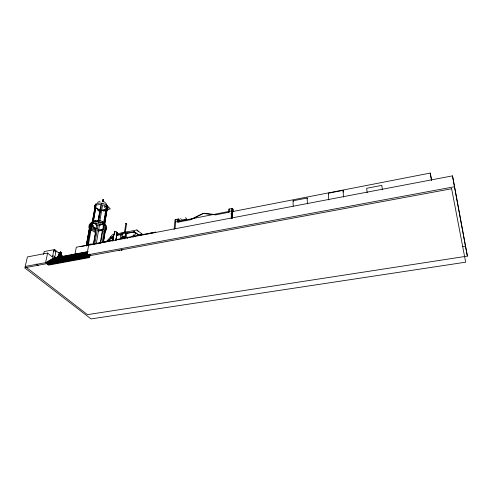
<?xml version="1.0" encoding="UTF-8"?>
<svg xmlns="http://www.w3.org/2000/svg" width="492" height="492" viewBox="0 0 492 492"><rect width="100%" height="100%" fill="white"/><g stroke="black" fill="none" stroke-linecap="round" stroke-linejoin="round"><path stroke-width="0.74" d="M123.75 238.522L123.756 238.03A1.396 0.996 -42.7 0 0 122.705 237.384A1.396 0.996 -42.7 0 0 121.401 238.479L121.26 238.995M60.608 252.777L60.67 252.396L59.821 252.906L60.67 252.396L60.27 253.448L60.645 252.279L59.415 252.857C61.291 250.434 60.824 255.428 61.113 253.626M102.754 201.351L102.779 200.029C103.646 198.547 103.861 201.905 103.062 202.04M233.608 211.388L233.651 210.115L232.507 208.417L228.651 209.174L228.522 212.366M231.222 218.473L231.597 208.596M232.009 218.3L232.292 210.767L175.656 221.96M232.138 218.43L232.507 208.417M229.561 208.995L229.432 212.187L215.527 214.881L202.962 213.448L190.035 219.819M60.744 252.021L60.245 252.636L60.744 252.021L58.954 252.937L60.461 252.144M60.946 253.288L60.78 252.722L60.934 254.278L61.106 253.245C60.153 250.606 61.555 253.251 60.614 252.298M60.387 253.251L60.418 252.82M60.805 253.374L60.842 252.931M103.019 199.678L103.363 200.146L103.049 201.412M103.369 200.146C102.76 201.32 104.212 199.721 103.043 199.592M179.58 221.88L179.691 220.644M179.74 221.652L179.851 220.416M178.399 222.077L178.682 218.977L175.023 219.69L174.1 229.389M177.815 219.149L177.532 222.243L190.914 219.647L203.848 213.27L216.431 214.709M175.011 228.829L175.884 219.524M59.132 256.842L59.95 256.547L57.134 256.996L59.145 256.732M142.797 234.659L136.881 229.973L116.832 233.86M138.879 235.41L138.762 235.059L138.879 235.41L143.449 234.401L138.713 235.071L134.322 231.726L116.069 235.25M59.76 253.497L60.086 252.999L59.686 254.038L60.67 252.396M132.797 236.252L132.705 236.959L134.082 236.695L134.23 235.896L132.606 236.203L132.563 236.56L134.187 236.246M121.167 250.25L121.223 249.844L122.182 250.102M127.022 231.886L126.358 236.56L120.515 237.679L121.204 233.011M127.317 238.558L127.514 237.175L123.166 238.005M125.349 232.107L126.518 223.971L125.884 223.362L124.47 232.304M125.521 234.912L125.337 236.209L125.491 233.399A1.79 1.267 -42.3 0 0 124.15 232.206A1.79 1.267 -42.3 0 0 122.373 234.001L122.213 236.806M121.02 235.736L121.204 234.487L116.26 235.44M92.029 223.546L91.715 225.619L92.939 226.609M103.179 242.581L105.233 230.047L106.776 227.962L105.952 225.49L103.658 225.145L102.723 231.178M107.053 208.897L107.502 205.963C104.427 203.005 99.47 202.194 95.639 204.088L94.482 205.804L95.165 207.79L94.962 208.928L94.347 206.566L95.497 204.857M112.237 239.752L112.293 239.401M112.484 239.444L112.527 240.551M115.934 240.041L117.127 232.488L116.223 231.566L114.962 231.258L112.385 241.123M115.841 240.508L117.127 232.488L115.915 240.268M103.148 242.562L105.952 225.49L102.084 222.716L99.685 221.978L102.625 204.813L104.968 205.619L106.776 206.997L103.935 224.069M103.437 242.451L105.872 227.568L106.512 229.586L105.294 231.197M104.439 224.426L107.502 205.963L104.113 206.671L106.469 209.137M104.556 224.014L106.936 209.629L108.129 207.95L107.502 205.963L110.313 208.934L106.936 209.629M104.599 224.869L107.434 207.642L107.926 209.198L106.973 210.539M102.17 242.636L104.864 226.351L102.705 224.782L99.673 223.878L96.248 243.927M100.27 243.017L102.348 230.557L98.025 230.963M103.627 222.815L105.694 210.428L106.266 210.853L105.171 211.234M100.694 242.962L103.658 225.145M104.021 223.319L106.37 209.205L103.695 210.145M103.388 228.128L103.597 226.88L103.019 226.461L103.529 226.289M102.084 222.716L102.305 221.394L98.88 220.367L95.307 220.324L92.57 221.271L91.407 222.95M98.136 220.76L100.06 210.865L97.57 210.244M98.425 220.348L98.677 218.891M98.929 217.433L99.181 215.976M99.433 214.512L100.06 210.865M94.87 243.46L101.844 203.165M93.578 244.34L95.737 231.898M88.732 255.877L88.96 254.567M95.085 221.578L97.939 221.615L100.897 204.518L96.217 204.955L93.136 222.255L95.085 221.578L95.307 220.324M96.069 229.789L94.027 229.192L94.243 227.98L91.869 226.295L96.992 228.682M89.31 256.307L89.698 254.106M89.975 256.252L90.319 254.296M92.416 226.683L92.668 225.287M93.443 220.939L95.503 209.34M87.65 254.518L87.478 255.502L46.156 263.159L46.365 262.193L87.65 254.518L88.222 255.034L88.043 256.018M87.496 245.483L90.3 229.844L91.383 230.607M92.133 222.858L95.294 205.158M88.412 244.555L92.102 223.897L94.156 223.19M92.336 222.581L95.639 204.088M94.027 229.192L91.653 227.501L92.133 224.813M93.025 219.813L93.283 218.362M93.541 216.91L93.8 215.459M93.978 214.45L94.243 212.968M94.507 211.492L94.771 210.01M86.229 245.49L89.882 225.25L88.726 226.917L89.255 228.325M86.494 245.262L89.316 229.598M86.371 246.037L90.497 223.147L93.997 221.935L98.566 221.997L102.951 223.3M75.018 253.964L76.303 247.212L113.197 240.17M54.255 257.273L54.79 257.088L55.928 251.658L54.723 250.631L53.61 250.699L52.626 256.504M54.335 250.982L54.643 249.53L44.212 251.529L43.573 254.425M59.76 254.739L59.471 254.881L60.338 254.026L60.651 256.664L59.864 256.172L59.827 255.496L59.563 255.674L60.295 254.204M46.974 262.685L47.183 261.719L87.644 254.192M47.785 262.218L47.995 261.252L87.638 253.872M47.632 253.054L45.547 262.666L48.579 265.127L89.747 257.55L86.906 254.985L88.64 245.237L452.505 175.865L467.4 256.111L87.465 314.634L25.172 266.449L27.423 256.91L47.632 253.054L53.579 258.023L88.197 251.535M52.453 256.141L53.61 255.92L54.821 256.941M55.928 251.658L55.362 251.996M112.57 240.483L114.575 231.658M117.164 232.71L116.776 233.11M58.812 254.868L58.554 255.127L60.086 254.462M102.354 201.394L102.779 200.029L102.84 201.351M60.78 252.722L60.731 253.423M60.393 254.899L61.039 255.336C58.917 253.78 61.106 255.68 60.657 254.93L60.338 254.776M59.981 254.788L60.313 255.102L60.196 254.715M125.755 223.423L126.518 223.971M60.11 256.326L60.295 255.945M60.307 254.149L59.926 254.954L59.243 255.366L60.307 254.149L58.628 255.305M59.495 255.145L60.295 254.395L58.148 255.12L59.28 254.758L58.228 255.957L59.157 255.385L59.231 255.084L58.228 255.957L58.862 254.924M135.042 233.762C134.562 234.881 136.536 233.897 135.552 233.479M118.953 250.619C117.071 250.348 121.524 250.397 118.461 250.385L119.218 250.533M59.889 252.63L59.415 252.857L60.584 252.445M90.497 223.147L89.021 225.275L89.71 227.126M92.102 223.897L90.94 225.564L91.653 227.501M103.154 200.656L103.535 200.139M59.864 256.172L60.202 255.76M59.563 255.674L60.079 255.071M59.864 253.134L60.245 252.703M60.916 252.365L60.061 252.611L60.178 252.218M59.661 255.207L60.19 254.616M106.592 241.431L112.465 234.702L114.648 234.284M59.901 252.519L59.489 252.943L60.356 252.248L59.747 252.445M60.067 254.856L60.916 255.2L60.657 254.93M107.902 240.957L113.437 235.988L108.099 241.148L106.395 241.24M59.729 252.839L60.356 252.248L58.954 252.937L59.803 252.427M59.76 256.596L57.134 256.996L59.766 256.676M59.729 254.573L58.148 255.12L59.889 254.512M59.956 252.913L59.796 253.177M58.431 255.625L58.757 255.354M58.437 257.261L58.763 257.494M58.72 254.961L58.29 255.243L59.692 254.616L59.151 254.782M97.49 202.378L100.091 201.179M59.661 254.444L58.585 255.176L59.692 254.616M59.003 256.892L59.452 256.756M58.554 256.965L58.991 256.707M59.255 256.793L59.624 256.578M60.91 252.334L61.451 252.814L60.774 252.568L61.383 252.814L61.162 252.525M59.999 252.642L60.313 252.47M58.56 254.979L59.224 254.641M58.48 257.476L58.855 257.285L58.48 257.377M58.191 257.556L58.733 257.316L57.613 257.685M58.812 257.205L58.241 257.365L58.88 257.162M58.985 254.991L59.427 254.831M103.517 211.191L105.694 210.428M102.994 229.543L100.946 230.231L98.129 230.195M113.449 238.263L113.443 238.755A0.695 0.351 7.8 0 0 113.037 238.878M118.351 250.588L118.849 250.459M58.831 257.088L59.753 256.855M58.241 257.365L58.591 257.285M177.2 221.129L179.992 220.588L178.682 218.977M431.712 179.783L430.18 173.073L232.39 211.615M328.773 199.887L328.349 193.215L342.992 190.379L343.724 192.12M293.183 206.148L293.048 200.779L307.162 198.048L307.494 198.707M126.438 233.479L134.507 231.923L138.713 235.071M232.224 213.559L230.908 213.811L232.636 216.32M121.998 236.584L125.122 235.988M121.721 238.282L120.269 238.558L120.491 238.78M115.651 239.702L120.927 238.694M124.833 237.95L155.767 232.046M121.007 238.854L121.112 238.829A1.636 1.162 -42.7 0 1 122.736 237.187A1.636 1.162 -42.7 0 1 123.959 238.288L124.076 238.263M132.748 236.603L134.125 236.338M80.085 246.726L88.935 245.041M90.411 244.758L106.629 241.664M147.022 233.958L154.051 232.618M52.792 258.478L87.465 251.984M87.49 252.298L51.998 258.933L52.589 259.425M51.205 259.395L87.601 252.593M50.405 259.856L87.607 252.913M49.606 260.317L87.619 253.226M48.8 260.785L87.625 253.546M25.172 266.449L454.639 186.708M47.367 264.149L88.615 256.529M47.976 264.641L89.181 257.039M462.412 246.621L465.444 246.141L467.4 256.111M104.894 209.93L100.805 210.533L102.877 210.558M98.123 230.09L103.013 229.407M101.623 210.059L103.874 210.084M60.584 256.972L59.833 256.48L60.288 257.23M98.529 210.976L99.771 211.283M94.544 232.064L95.159 232.242M94.243 227.98L96.131 228.534M95.854 230.73L92.97 229.887L90.546 228.171M97.773 209.1L100.153 209.826M121.223 249.844L121.764 250.016M95.165 207.79L98.929 209.617M89.649 229.383L95.442 232.199M60.664 254.819L60.233 254.524L60.916 255.2M61.125 252.765L61.383 253.423L61.106 253.245M60.959 255.065L61.432 255.489L60.233 254.524L62.053 256.141L60.737 255.071M61.008 255.04L60.756 254.868L62.053 256.141L61.272 255.336M93.88 226.154L91.936 224.389L91.715 225.619L91.186 224.18M102.453 224.45L104.224 225.736M102.305 221.394L104.661 223.116L105.306 225.059M141.186 233.694L142.336 234.561M104.273 201.843L106.364 203.78L106.838 205.281M36.383 264.032L38.173 265.459M133.609 235.496L133.885 235.041L134.574 235.391M59.833 256.48L60.528 257.045M61.057 252.482L61.272 252.673M54.643 249.53L62.632 256.35M61.402 255.496L61.728 255.797M60.731 252.347L61.285 252.759M53.942 251.406L53.573 250.852M134.23 235.896L135.103 236.818M61.057 253.558L61.285 253.823L60.873 252.697L61.26 253.103M136.881 229.973L138.314 231.517M114.95 232.365L114.618 231.88M180.576 218.608L181.739 220.047L186.757 219.069L185.607 217.624M60.873 252.697L61.383 253.423M102.348 230.557L103.099 231.64M232.292 210.767L233.097 211.954M60.817 255.016L61.069 255.397M293.048 200.779L293.392 201.425M328.349 193.215L328.656 193.891M104.581 224.856L104.722 225.281M452.505 175.865L465.444 246.141M430.18 173.073L431.484 180.595M382.358 189.875L381.817 185.367L366.694 188.276L367.161 192.766M342.992 190.379L343.521 197.083M307.162 198.048L307.402 203.934M123.197 233.079A1.79 1.267 -42.3 0 1 123.553 232.778M124.359 232.427A1.79 1.267 -42.3 0 1 125.109 232.476M133.025 236.406A0.843 0.43 7 0 1 133.806 236.074A0.843 0.43 7 0 1 134.679 236.498M133.572 236.197A0.701 0.363 7 0 1 133.344 235.68A0.701 0.363 7 0 1 134.304 235.643A0.701 0.363 7 0 1 134.531 236.166M133.51 235.539A0.701 0.363 7 0 1 133.492 235.047A0.701 0.363 7 0 1 134.433 235.084A0.701 0.363 7 0 1 134.611 235.582M133.664 236.308A0.843 0.43 7 0 1 133.172 235.68A0.843 0.43 7 0 1 134.341 235.576A0.843 0.43 7 0 1 134.63 236.228M112.932 239.93A0.836 0.424 7.8 0 1 112.982 239.333M113.375 238.804A0.695 0.351 7.8 0 1 113.031 238.466A0.695 0.351 7.8 0 1 113.381 238.19M112.896 239.241A0.836 0.424 7.8 0 1 113.455 238.681M124.433 238.509A1.396 0.996 -42.7 0 1 124.673 238.971M122.717 238.835A1.396 0.996 -42.7 0 1 124.212 238.368M97.994 209.168A5.984 3.223 9.3 0 1 95.983 207.667M95.399 205.945A5.984 3.223 9.3 0 1 96.401 204.463M107.035 206.652A5.984 3.223 9.3 0 1 106.192 209.266M100.909 223.94A2.995 1.55 8.9 0 1 98.855 225.637M97.324 225.471A2.995 1.55 8.9 0 1 95.448 222.981M100.399 224.051A2.995 1.556 8.9 0 1 99.083 224.315M96.838 223.922A2.995 1.556 8.9 0 1 95.731 223.233M112.053 238.725C112.889 239.905 113.062 237.162 112.053 238.725M110.571 237.255C111.407 238.435 111.586 235.686 110.571 237.255M101.198 200.693L101.198 200.693M104.206 200.699L104.206 200.699M97.035 223.46L93.425 244.26L90.079 244.057L87.379 245.084L91.106 224.321L93.732 223.417L97.035 223.46M60.338 254.026L60.006 255.373L60.651 256.664L60.338 254.026M134.402 232.31C133.393 233.891 133.523 231.117 134.402 232.31M451.644 188.756L24.6 267.765L91.038 318.927L465.666 262.181L451.644 188.756"/></g></svg>
